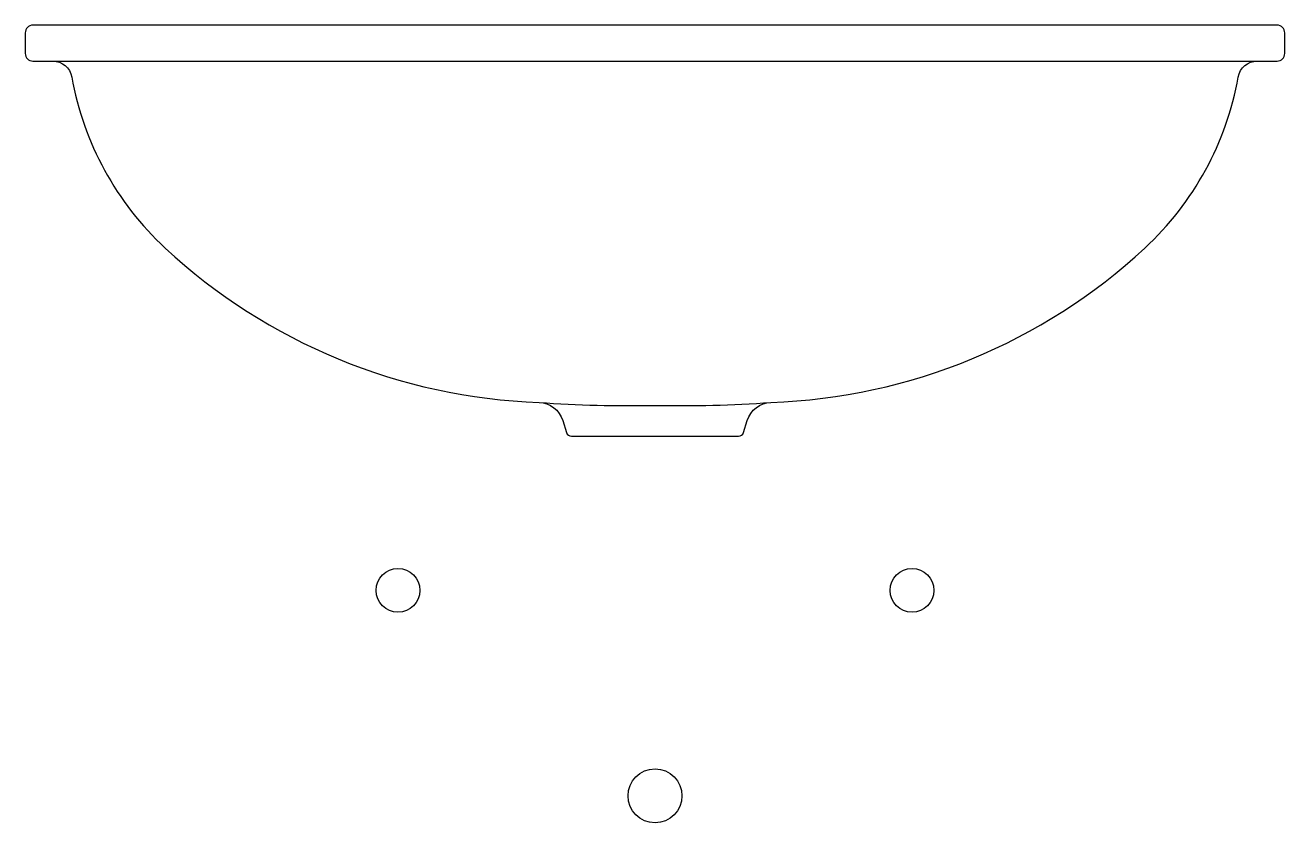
# Model space of a CAD drawing. Extents: x -826.74 to -826.25, y 505.553 to 505.864.
import ezdxf

# ---------------------------------------------------------------- set-up
doc = ezdxf.new("R2010")
doc.units = 0
doc.header["$LTSCALE"] = 50
doc.header["$MEASUREMENT"] = 0
doc.layers.add('A-PECAS', color=2, linetype='CONTINUOUS')
doc.layers.add('ESC1-50', color=1, linetype='CONTINUOUS')

# ---------------------------------------------------------------- blocks, each defined once
blk = doc.blocks.new('L-42-F')
at = {"layer": 'A-PECAS'}
blk.add_lwpolyline([(0, 0.8), (-0.242, 0.8, 0.414214), (-0.245, 0.797), (-0.245, 0.789, 0.414214), (-0.242, 0.786), (-0.23425, 0.786, -0.363458), (-0.22687, 0.77982, 0.163091), (-0.19051, 0.71321, 0.179962), (-0.04508, 0.65314, -0.319429), (-0.03587, 0.64609), (-0.03443, 0.64141, 0.329254), (-0.03252, 0.64), (0, 0.64), (0.03252, 0.64, 0.329254), (0.03443, 0.64141), (0.03587, 0.64609, -0.319429), (0.04508, 0.65314, 0.179962), (0.19051, 0.71321, 0.163091), (0.22687, 0.77982, -0.363458), (0.23425, 0.786), (0.242, 0.786, 0.414214), (0.245, 0.789), (0.245, 0.797, 0.414214), (0.242, 0.8)], format="xyb", close=True, dxfattribs=at)
at = {"layer": 'ESC1-50'}
blk.add_lwpolyline([(-0.23425, 0.786), (-0.2278, 0.786), (0, 0.786), (0.2278, 0.786), (0.23425, 0.786)], dxfattribs=at)
blk.add_lwpolyline([(-0.04508, 0.65314, 0.023255), (0, 0.652, 0.023255), (0.04508, 0.65314)], format="xyb", dxfattribs=at)
for centre, radius in [((-0.1, 0.58), 0.0085), ((0.1, 0.58), 0.0085), ((0, 0.5), 0.0105)]:
    blk.add_circle(centre, radius, dxfattribs=at)

msp = doc.modelspace()

# ---------------------------------------------------------------- block references
at = {"layer": 'A-PECAS'}
msp.add_blockref('L-42-F', (-826.49529, 505.06395), dxfattribs=at)

doc.saveas('drawing.dxf')
